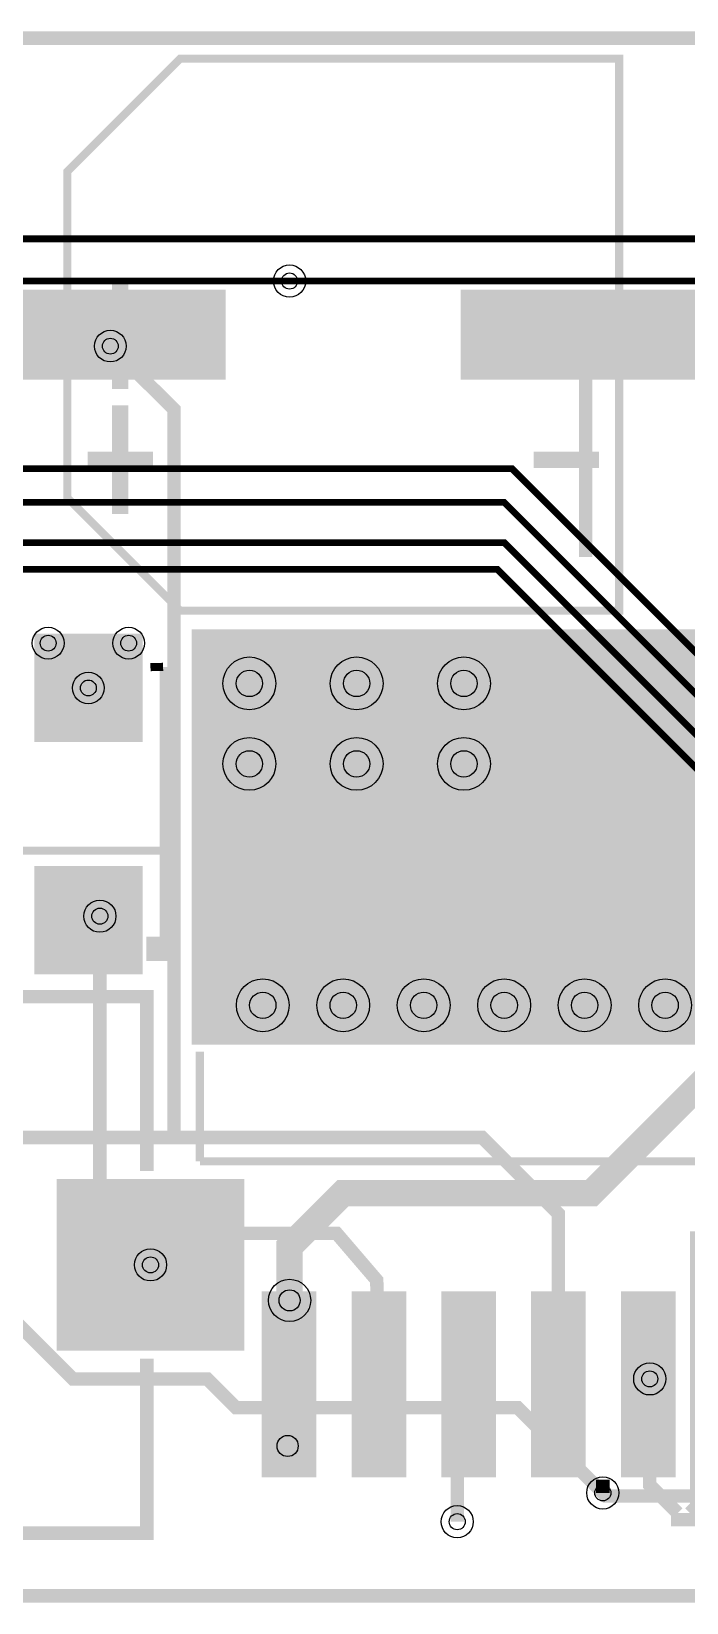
# Model space of a CAD drawing. Header units: millimetres. Extents: x 0.1 to 97.5, y -0.3 to 30.1.
# Drawn here: x 60.39 to 72.8, y 0.37 to 30.13 of the extents above; entities that cross this region are included whole.
import ezdxf

# ---------------------------------------------------------------- set-up
doc = ezdxf.new("R2010")
doc.units = ezdxf.units.MM
for name, color, linetype, true_color in [('BoardOutLine', 7, 'Continuous', 0xff00ff), ('BottomLayer', 7, 'Continuous', 0x0000ff), ('Document', 7, 'Continuous', 0xffffff), ('Hole', 7, 'Continuous', 0x222222), ('Multi-Layer', 7, 'Continuous', 0xc0c0c0), ('TopLayer', 7, 'Continuous', 0xff0000), ('TopPasteMaskLayer', 7, 'Continuous', 0x808080), ('TopSilkLayer', 7, 'Continuous', 0xffcc00), ('TopSolderMaskLayer', 7, 'Continuous', 0x800080)]:
    doc.layers.add(name, color=color, linetype=linetype, true_color=true_color)

msp = doc.modelspace()

# ---------------------------------------------------------------- hatches: boundary and pattern name
at = {"layer": 'Document'}
for points in [[(61.916611633223056, 25.414046228092502), (61.916611633223056, 23.354051308102612), (62.22562865125724, 23.354051308102612), (62.22562865125724, 25.414046228092502)], [(61.45311150622297, 24.53855727711459), (61.45311150622297, 24.229540259080636), (62.689128778257555, 24.229540259080636), (62.689128778257555, 24.53855727711459)], [(71.13515367030732, 24.53855727711459), (71.13515367030732, 24.229540259080636), (69.89913639827273, 24.229540259080636), (69.89913639827273, 24.53855727711459)], [(61.55811531623044, 17.784023368046746), (61.35562611125215, 17.784023368046746), (61.35562611125215, 16.974015748031547), (61.55811531623044, 16.974015748031547)], [(62.1431292862585, 17.507772415544878), (60.79311658623328, 17.507772415544878), (60.79311658623328, 17.305283210566472), (62.1431292862585, 17.305283210566472)], [(61.56936753873515, 13.176530353060798), (61.36687833375663, 13.176530353060798), (61.36687833375663, 13.986537973075997), (61.56936753873515, 13.986537973075997)]]:
    msp.add_hatch(color=256, dxfattribs=at).paths.add_polyline_path(points)
at = {"layer": 'TopLayer'}
for points in [[(59.54414528829034, 25.20904241808489), (64.04414528829057, 25.20904241808489), (64.04414528829057, 23.559055118110336), (59.54414528829034, 23.559055118110336)], [(68.54411988823972, 25.20904241808489), (73.04411988823972, 25.20904241808489), (73.04411988823972, 23.559055118110336), (68.54411988823972, 23.559055118110336)], [(63.45468630937262, 18.787350774701622), (73.88592837185661, 18.787350774701622), (73.88592837185661, 10.956794513589102), (63.45468630937262, 10.956794513589102)], [(62.46812293624566, 18.694030988061968), (62.46812293624566, 16.69403098806208), (60.46812293624589, 16.69403098806208), (60.46812293624589, 18.694030988061968)], [(62.46812293624566, 14.29403098806199), (62.46812293624566, 12.294030988062104), (60.46812293624589, 12.294030988062104), (60.46812293624589, 14.29403098806199)], [(60.894411988824004, 8.367792735585567), (64.394411988824, 8.367792735585567), (64.394411988824, 5.167792735585522), (60.894411988824004, 5.167792735585522)], [(65.78028956057892, 6.1847853695707045), (64.76029972059928, 6.1847853695707045), (64.76029972059928, 2.826238252476628), (65.78028956057892, 2.826238252476628)], [(67.48031496062981, 6.1847853695707045), (66.46029972059932, 6.1847853695707045), (66.46029972059932, 2.826238252476628), (67.48031496062981, 2.826238252476628)], [(69.18031496062986, 6.1847853695707045), (68.16029972059937, 6.1847853695707045), (68.16029972059937, 2.826238252476628), (69.18031496062986, 2.826238252476628)], [(70.8803149606299, 6.1847853695707045), (69.86029972059941, 6.1847853695707045), (69.86029972059941, 2.826238252476628), (70.8803149606299, 2.826238252476628)], [(72.58031496062995, 6.1847853695707045), (71.56032512065008, 6.1847853695707045), (71.56032512065008, 2.826238252476628), (72.58031496062995, 2.826238252476628)]]:
    msp.add_hatch(color=256, dxfattribs=at).paths.add_polyline_path(points)
at = {"layer": 'TopPasteMaskLayer'}
for points in [[(59.54414528829034, 25.20904241808489), (64.04414528829057, 25.20904241808489), (64.04414528829057, 23.559055118110336), (59.54414528829034, 23.559055118110336)], [(68.54411988823972, 25.20904241808489), (73.04411988823972, 25.20904241808489), (73.04411988823972, 23.559055118110336), (68.54411988823972, 23.559055118110336)], [(63.45468630937262, 18.787350774701622), (73.88592837185661, 18.787350774701622), (73.88592837185661, 10.956794513589102), (63.45468630937262, 10.956794513589102)], [(62.46812293624566, 18.694030988061968), (62.46812293624566, 16.69403098806208), (60.46812293624589, 16.69403098806208), (60.46812293624589, 18.694030988061968)], [(62.46812293624566, 14.29403098806199), (62.46812293624566, 12.294030988062104), (60.46812293624589, 12.294030988062104), (60.46812293624589, 14.29403098806199)], [(60.894411988824004, 8.367792735585567), (64.394411988824, 8.367792735585567), (64.394411988824, 5.167792735585522), (60.894411988824004, 5.167792735585522)], [(65.78028956057892, 6.1847853695707045), (64.76029972059928, 6.1847853695707045), (64.76029972059928, 2.826238252476628), (65.78028956057892, 2.826238252476628)], [(67.48031496062981, 6.1847853695707045), (66.46029972059932, 6.1847853695707045), (66.46029972059932, 2.826238252476628), (67.48031496062981, 2.826238252476628)], [(69.18031496062986, 6.1847853695707045), (68.16029972059937, 6.1847853695707045), (68.16029972059937, 2.826238252476628), (69.18031496062986, 2.826238252476628)], [(70.8803149606299, 6.1847853695707045), (69.86029972059941, 6.1847853695707045), (69.86029972059941, 2.826238252476628), (70.8803149606299, 2.826238252476628)], [(72.58031496062995, 6.1847853695707045), (71.56032512065008, 6.1847853695707045), (71.56032512065008, 2.826238252476628), (72.58031496062995, 2.826238252476628)]]:
    msp.add_hatch(color=256, dxfattribs=at).paths.add_polyline_path(points)
at = {"layer": 'TopSilkLayer'}
for points in [[(61.916611633223056, 23.045034290068656), (61.916611633223056, 20.98503937007888), (62.22562865125724, 20.98503937007888), (62.22562865125724, 23.045034290068656)], [(61.45311150622297, 22.169545339090746), (61.45311150622297, 21.86055372110752), (62.689128778257555, 21.86055372110752), (62.689128778257555, 22.169545339090746)], [(71.13515367030732, 22.169545339090746), (71.13515367030732, 21.86055372110752), (69.89913639827273, 21.86055372110752), (69.89913639827273, 22.169545339090746)], [(62.56408432816852, 12.982245364490836), (62.97068834137667, 12.980924561849179), (62.96616713233425, 12.521386842773722), (62.56408432816852, 12.525044450088899)]]:
    msp.add_hatch(color=256, dxfattribs=at).paths.add_polyline_path(points)
at = {"layer": 'TopSolderMaskLayer'}
for points in [[(59.518745380859855, 25.234442077880317), (64.06954548246017, 25.234442077880317), (64.06954548246017, 23.533655458314797), (59.518745380859855, 23.533655458314797)], [(68.51871969407034, 25.234442077880317), (73.0695197956702, 25.234442077880317), (73.0695197956702, 23.533655458314797), (68.51871969407034, 23.533655458314797)], [(63.4208512128821, 18.806418640838388), (73.91976511615508, 18.806418640838388), (73.91976511615508, 10.937727513341201), (63.4208512128821, 10.937727513341201)], [(62.49351976123285, 18.719433619512415), (62.49351976123285, 16.668633517912326), (60.44271965963276, 16.668633517912326), (60.44271965963276, 18.719433619512415)], [(62.49351976123285, 14.319428458211746), (62.49351976123285, 12.268628356611657), (60.44271965963276, 12.268628356611657), (60.44271965963276, 14.319428458211746)], [(60.869010279034455, 8.39319197993234), (64.41981038063454, 8.39319197993234), (64.41981038063454, 5.142391878332205), (60.869010279034455, 5.142391878332205)], [(65.78800220438302, 6.26842330859256), (64.75258438745504, 6.26842330859256), (64.75258438745504, 2.742605373603965), (65.78800220438302, 2.742605373603965)], [(67.48802760443368, 6.26842330859256), (66.45258400326361, 6.26842330859256), (66.45258400326361, 2.742605373603965), (67.48802760443368, 2.742605373603965)], [(69.18803106215705, 6.26842330859256), (68.15258746098675, 6.26842330859256), (68.15258746098675, 2.742605373603965), (69.18803106215705, 2.742605373603965)], [(70.88803067796562, 6.26842330859256), (69.85258707679532, 6.26842330859256), (69.85258707679532, 2.742605373603965), (70.88803067796562, 2.742605373603965)], [(72.58803029377395, 6.26842330859256), (71.5526124768462, 6.26842330859256), (71.5526124768462, 2.742605373603965), (72.58803029377395, 2.742605373603965)]]:
    msp.add_hatch(color=256, dxfattribs=at).paths.add_polyline_path(points)

# ---------------------------------------------------------------- linework, layer by layer
at = {"layer": 'BoardOutLine', "const_width": 0.25400050800101603}
for points in [[(1.999110998221795, 30.000000000000114), (94.00063500126998, 30.000000000000114), (94.00477520955042, 0.5000254000508448)], [(94, 0.5), (1.9999999999997726, 0.5)]]:
    msp.add_lwpolyline(points, dxfattribs=at)
at = {"layer": 'BottomLayer'}
for points, const_width in [([(82.51584963169921, 24.6722885445771), (80.9893827787655, 26.19883159766323), (58.787274574548974, 26.19883159766323), (58.4062738125474, 25.817830835661766)], 0.12700025400050802), ([(82.64173228346453, 15.534671069342153), (81.02628905257802, 15.534671069342153), (81.02628905257802, 19.55803911607825), (75.1842773685546, 25.400050800101667), (65.27825755651497, 25.400050800101667)], 0.12700025400050802), ([(59.309245618491104, 21.84404368808748), (69.49194818389651, 21.84404368808748), (84.31419862839721, 7.021793243586558)], 0.12700025400050802), ([(59.69024638049268, 21.08204216408444), (59.69024638049268, 21.20904241808489), (69.34206248412488, 21.20904241808489), (83.56634493268984, 6.984836169672349), (83.56634493268984, 6.350012700025445)], 0.12700025400050802), ([(58.67424434848863, 20.320040640081288), (58.80124460248908, 20.44704089408185), (69.34218948437888, 20.44704089408185), (82.67734315468624, 7.111963423926909), (82.67734315468624, 4.826009652019366)], 0.12700025400050802), ([(59.56324612649223, 19.939039878079825), (69.21526543053074, 19.939039878079825), (81.53429006858005, 7.6200152400305114), (81.53429006858005, 5.969011938023982)], 0.12700025400050802), ([(62.64452628905269, 6.7677927355855445), (61.68534417068827, 7.727051054102162), (61.68534417068827, 13.371805943612003)], 0.25400050800101603), ([(53.84823469646926, 11.93802387604785), (53.84823469646926, 11.937871475743009), (61.177317754635624, 4.608788417576875), (63.717322834645756, 4.608788417576875), (64.26205232410462, 4.064008128016326), (69.596316992634, 4.064008128016326), (71.21046482092947, 2.449784099568319)], 0.25400050800101603), ([(74.54932689865382, 11.684023368046837), (70.99331978663963, 8.128016256032538), (66.29418338836672, 8.128016256032538), (65.27825755651497, 7.112090424180906), (65.27825755651497, 6.096012192024432)], 0.5), ([(72.86123952247885, 2.0687833375667424), (72.98836677673353, 2.195834391668882), (72.98836677673353, 7.275793751587571), (73.24249428498842, 7.275793751587571)], 0.25400050800101603), ([(72.63030226060437, 2.0687833375667424), (72.63030226060437, 1.941783083566179), (86.06939293878577, 1.941783083566179), (89.7524003048004, 5.624790449580928), (90.00640081280153, 5.624790449580928)], 0.25400050800101603), ([(72.63030226060437, 2.0687833375667424), (72.09936499872992, 2.599796799593605), (72.09936499872992, 4.608788417576875)], 0.25400050800101603), ([(71.21049022098032, 2.449784099568319), (71.21049022098032, 2.7037338074676427)], 0.25400050800101603)]:
    msp.add_lwpolyline(points, dxfattribs=dict(at, const_width=const_width))
at = {"layer": 'Document'}
msp.add_circle((65.24142748285499, 3.338582677165391), 0.19989839979679963, dxfattribs=at)
at = {"layer": 'Hole'}
for centre, radius in [((65.27825755651497, 25.400050800101667), 0.15240030480060962), ((61.884302768605494, 24.1668783337567), 0.15001270002540007), ((60.706248412496734, 18.542037084074195), 0.15001270002540007), ((62.230251460502814, 18.542037084074195), 0.15001270002540007), ((64.51625603251205, 17.780035560071155), 0.25001270002540005), ((66.54826009652015, 17.780035560071155), 0.25001270002540005), ((68.58026416052826, 17.780035560071155), 0.25001270002540005), ((61.46824993649989, 17.693929387858816), 0.15001270002540007), ((64.51625603251205, 16.256032512065076), 0.25001270002540005), ((66.54826009652015, 16.256032512065076), 0.25001270002540005), ((68.58026416052826, 16.256032512065076), 0.25001270002540005), ((61.6854203708408, 13.371856743713579), 0.15240030480060962), ((64.77025654051295, 11.684023368046837), 0.25001270002540005), ((66.29425958851903, 11.684023368046837), 0.25001270002540005), ((67.8182626365251, 11.684023368046837), 0.25001270002540005), ((69.34226568453118, 11.684023368046837), 0.25001270002540005), ((70.86626873253749, 11.684023368046837), 0.25001270002540005), ((72.39027178054357, 11.684023368046837), 0.25001270002540005), ((62.64452628905269, 6.7678435356871205), 0.15240030480060962), ((65.27825755651497, 6.096012192024432), 0.2), ((72.09944119888246, 4.608839217678451), 0.15240030480060962), ((71.21043942087886, 2.449834899669895), 0.15240030480060962), ((68.45326390652781, 1.9050038100076563), 0.15240030480060962)]:
    msp.add_circle(centre, radius, dxfattribs=at)
at = {"layer": 'Multi-Layer'}
for centre, radius in [((65.27825755651497, 25.400050800101667), 0.30480060960121924), ((61.884302768605494, 24.1668783337567), 0.30000000000000004), ((60.706248412496734, 18.542037084074195), 0.30000000000000004), ((62.230251460502814, 18.542037084074195), 0.30000000000000004), ((64.51625603251205, 17.780035560071155), 0.5), ((66.54826009652015, 17.780035560071155), 0.5), ((68.58026416052826, 17.780035560071155), 0.5), ((61.46824993649989, 17.693929387858816), 0.30000000000000004), ((64.51625603251205, 16.256032512065076), 0.5), ((66.54826009652015, 16.256032512065076), 0.5), ((68.58026416052826, 16.256032512065076), 0.5), ((61.6854203708408, 13.371856743713579), 0.30480060960121924), ((64.77025654051295, 11.684023368046837), 0.5), ((66.29425958851903, 11.684023368046837), 0.5), ((67.8182626365251, 11.684023368046837), 0.5), ((69.34226568453118, 11.684023368046837), 0.5), ((70.86626873253749, 11.684023368046837), 0.5), ((72.39027178054357, 11.684023368046837), 0.5), ((62.64452628905269, 6.7678435356871205), 0.30480060960121924), ((65.27825755651497, 6.096012192024432), 0.4), ((72.09944119888246, 4.608839217678451), 0.30480060960121924), ((71.21043942087886, 2.449834899669895), 0.30480060960121924), ((68.45326390652781, 1.9050038100076563), 0.30480060960121924)]:
    msp.add_circle(centre, radius, dxfattribs=at)
at = {"layer": 'TopLayer'}
for points, const_width in [([(56.616865633731095, 24.437388874777866), (56.723520447040755, 24.546583693167463), (59.144094488188784, 24.546583693167463), (59.18216916433835, 25.400050800101667), (65.27825755651497, 25.400050800101667)], 0.12700025400050802), ([(61.88427736855465, 24.166827533655123), (63.09065278130561, 22.96880873761745), (63.09065278130561, 9.180797561595227)], 0.25400050800101603), ([(70.8843027686055, 24.1668783337567), (70.8843027686055, 20.17272034544078)], 0.25400050800101603), ([(52.47124714249435, 6.7677927355855445), (54.884251968503804, 9.180797561595227), (68.92435864871709, 9.180797561595227), (70.37033274066562, 7.734747269494619), (70.37033274066562, 4.505537211074511)], 0.25400050800101603), ([(62.64427228854447, 6.766573533147039), (63.24371348742693, 7.366014732029498), (66.16713233426458, 7.366014732029498), (66.9291338582675, 6.477012954026009), (66.96990093980185, 4.5059690119380775)], 0.25400050800101603), ([(68.67033274066557, 4.505537211074511), (68.45326390652781, 4.288442976886017), (68.45326390652781, 1.9050038100076563)], 0.25400050800101603), ([(73.69837439674893, 2.391744983489957), (71.26852933705868, 2.391744983489957), (71.21043942087886, 2.449834899669895)], 0.25400050800101603)]:
    msp.add_lwpolyline(points, dxfattribs=dict(at, const_width=const_width))
at = {"layer": 'TopSilkLayer'}
for points, const_width in [([(71.52037084074163, 25.236474472949112), (71.52037084074163, 29.610287020574106), (63.20414020828048, 29.610287020574106), (61.06789433578865, 27.474041148082392), (61.06789433578865, 25.236474472949112)], 0.15240030480060962), ([(71.52037084074163, 23.531623063246116), (71.52037084074163, 19.157810515621122), (63.20414020828048, 19.157810515621122), (61.06789433578865, 21.294056388112836), (61.06789433578865, 23.531623063246116)], 0.15240030480060962), ([(62.643738887477866, 18.087325374650845), (62.88295656591299, 18.094005588011214)], 0.15240030480060962), ([(62.8943357886717, 12.897840995682031), (62.8943357886717, 18.09022098044204)], 0.15240030480060962), ([(60.041910083820085, 14.610109220218533), (62.8943357886717, 14.610109220218533)], 0.15240030480060962), ([(52.41427482854965, 8.545796291592637), (52.41427482854965, 11.84780289560581), (62.57429514859041, 11.84780289560581), (62.57429514859041, 8.545796291592637)], 0.25400050800101603), ([(63.57909575819144, 10.804394208788494), (63.57909575819144, 8.730607061214187)], 0.15240030480060962), ([(63.57909575819144, 8.730607061214187), (73.76151892303778, 8.730607061214187)], 0.15240030480060962), ([(62.57429514859041, 4.989789179578452), (62.57429514859041, 1.6877825755651656), (52.41427482854965, 1.6877825755651656), (52.41427482854965, 4.989789179578452)], 0.25400050800101603)]:
    msp.add_lwpolyline(points, dxfattribs=dict(at, const_width=const_width))

doc.saveas('drawing.dxf')
